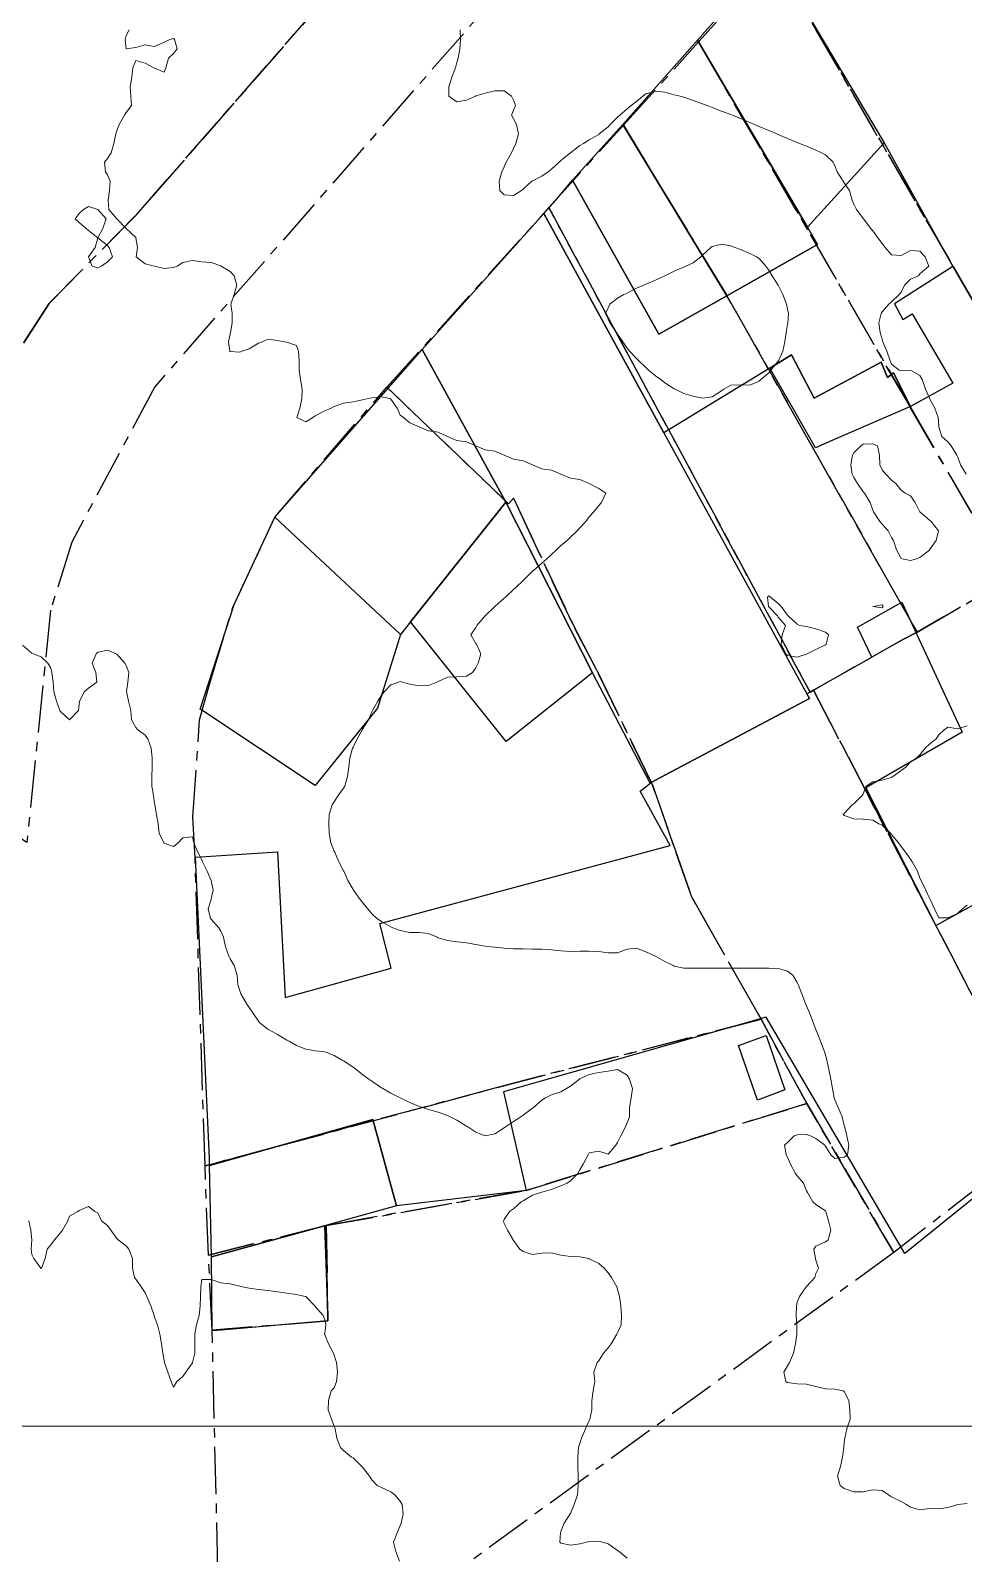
# Model space of a CAD drawing. Header units: centimetres. Extents: x 0 to 642158, y -847 to 649707.
# Drawn here: x 616303.7 to 616353.1, y 621580.6 to 621661.2 of the extents above; entities that cross this region are included whole.
import ezdxf

# ---------------------------------------------------------------- set-up
doc = ezdxf.new("R2010")
doc.units = ezdxf.units.CM
doc.header["$MEASUREMENT"] = 0
doc.linetypes.add('CENTERX2', pattern=[4, 2.5, -0.5, 0.5, -0.5])
doc.layers.add('MEV_grille', color=254, linetype='Continuous', lineweight=9)
doc.layers.add('WAL_topographie 0.5', color=253, linetype='Continuous', lineweight=20)
doc.layers.add('SPW_batiments', color=7, linetype='Continuous')
doc.layers.add('SPW_parcellaire cadastral', color=7, linetype='CENTERX2', lineweight=25, true_color=0xff0542)

# ---------------------------------------------------------------- blocks, each defined once
blk = doc.blocks.new('*U114')
at = {"layer": 'MEV_grille', "transparency": 33554687}
blk.add_lwpolyline([(-1338.461, 0), (1338.461, 0)], dxfattribs=at)
blk = doc.blocks.new('*U115')
at = {"layer": 'MEV_grille', "color": 0, "linetype": 'ByBlock', "lineweight": -2, "transparency": 16777216}
blk.add_blockref('*U114', (0, -800), dxfattribs=at)

msp = doc.modelspace()

# ---------------------------------------------------------------- linework, layer by layer
at = {"layer": 'SPW_batiments'}
for points in [[(616348.854, 621655.276), (616344.804, 621650.809), (616338.981, 621660.716), (616342.952, 621665.208), (616348.854, 621655.276)], [(616344.804, 621650.809), (616345.337, 621649.909), (616340.536, 621647.193), (616335.031, 621656.248), (616338.981, 621660.716), (616344.804, 621650.809)], [(616340.536, 621647.193), (616336.938, 621645.158), (616332.356, 621653.311), (616335.031, 621656.248), (616340.536, 621647.193)], [(616352.496, 621648.733), (616349.404, 621646.759), (616349.855, 621645.926), (616350.337, 621646.226), (616352.488, 621642.56), (616350.255, 621641.326), (616349.893, 621642.044), (616349.355, 621643.109), (616349.038, 621642.859), (616348.705, 621643.676), (616345.155, 621641.776), (616343.955, 621644.059), (616342.806, 621643.357), (616337.204, 621639.94), (616330.852, 621651.538), (616331.487, 621652.24), (616332.356, 621653.311), (616336.938, 621645.158), (616340.536, 621647.193), (616345.337, 621649.909), (616344.804, 621650.809), (616348.854, 621655.276), (616352.496, 621648.733)], [(616337.204, 621639.94), (616344.771, 621626.124), (616344.907, 621625.876), (616336.718, 621621.539), (616336.468, 621621.4), (616333.427, 621627.244), (616328.839, 621636.274), (616324.402, 621644.34), (616330.852, 621651.538), (616337.204, 621639.94)], [(616328.839, 621636.274), (616323.789, 621629.94), (616323.257, 621629.273), (616316.606, 621635.473), (616324.402, 621644.34), (616328.839, 621636.274)], [(616345.155, 621641.776), (616348.705, 621643.676), (616349.038, 621642.859), (616349.173, 621642.966), (616349.355, 621643.109), (616350.255, 621641.326), (616346.293, 621639.611), (616345.225, 621639.149), (616344.054, 621641.186), (616342.806, 621643.358), (616343.955, 621644.059), (616345.155, 621641.776)], [(616333.427, 621627.244), (616328.857, 621623.607), (616323.789, 621629.94), (616328.839, 621636.274), (616333.427, 621627.244)], [(616323.257, 621629.273), (616322.04, 621625.373), (616318.741, 621621.273), (616312.857, 621625.189), (616312.657, 621625.322), (616314.457, 621630.855), (616316.606, 621635.473), (616323.257, 621629.273)], [(616357.539, 621602.649), (616349.96, 621596.527), (616342.609, 621609.026), (616328.71, 621605.074), (616329.91, 621599.857), (616323.053, 621599.049), (616321.793, 621603.606), (616313.16, 621601.172), (616313.157, 621601.567), (616312.416, 621617.488), (616316.758, 621617.773), (616317.159, 621610.073), (616322.759, 621611.623), (616322.159, 621613.973), (616337.541, 621618.108), (616335.941, 621620.975), (616336.238, 621621.214), (616336.468, 621621.4), (616336.718, 621621.539), (616344.907, 621625.876), (616344.771, 621626.124), (616348.207, 621628.076), (616347.439, 621629.659), (616349.789, 621630.976), (616352.99, 621624.11)], [(616352.99, 621624.11), (616347.891, 621621.159), (616351.591, 621613.877), (616357.041, 621616.877)], [(616343.609, 621605.176), (616342.16, 621604.642), (616341.142, 621607.526), (616342.609, 621608.059), (616343.609, 621605.176)], [(616323.053, 621599.049), (616319.244, 621597.978), (616313.26, 621596.34), (616313.16, 621601.172), (616321.793, 621603.606), (616323.053, 621599.049)], [(616319.411, 621592.956), (616313.796, 621592.467), (616313.294, 621592.422), (616313.26, 621596.34), (616319.244, 621597.978), (616319.411, 621592.956)]]:
    msp.add_lwpolyline(points, dxfattribs=at)
at = {"layer": 'SPW_parcellaire cadastral'}
for points in [[(616297.098, 621622.428), (616297.461, 621629.349), (616298.644, 621635.396), (616301.154, 621641.354), (616304.661, 621646.787), (616309.264, 621651.451), (616327.607, 621672.427), (616230.533, 621725.141), (616235.08, 621731.017), (616280.079, 621704.814), (616337.121, 621673.095), (616310.254, 621642.371), (616305.867, 621634.157), (616304.741, 621630.554), (616303.493, 621618.268), (616297.098, 621622.428)], [(616228.875, 621640.351), (616188.778, 621667.676), (616209.234, 621695.829), (616217.154, 621706.728), (616228.518, 621722.368), (616230.533, 621725.141), (616327.607, 621672.427), (616309.264, 621651.451), (616304.661, 621646.787), (616301.154, 621641.354), (616298.644, 621635.396), (616297.461, 621629.349), (616297.098, 621622.428), (616243.747, 621656.668), (616229.886, 621641.446), (616228.875, 621640.351)], [(616353.623, 621646.81), (616352.507, 621648.735), (616343.046, 621665.051), (616347.315, 621669.774), (616364.928, 621661.131), (616362.204, 621655.677), (616359.253, 621652.628), (616353.623, 621646.81)], [(616367.041, 621623.728), (616362.141, 621620.777), (616355.5, 621632.216), (616350.226, 621641.324), (616339.039, 621660.617), (616343.046, 621665.051), (616352.507, 621648.735), (616353.623, 621646.81), (616367.041, 621623.728)], [(616339.039, 621660.617), (616350.226, 621641.324), (616355.5, 621632.216), (616350.597, 621629.389), (616340.537, 621647.193), (616335.055, 621656.21), (616339.039, 621660.617)], [(616345.119, 621626.321), (616344.937, 621626.217), (616335.19, 621644.293), (616331.113, 621651.855), (616335.055, 621656.21), (616340.537, 621647.193), (616350.597, 621629.389), (616349.884, 621629.029), (616345.119, 621626.321)], [(616345.119, 621626.321), (616347.852, 621621.065), (616352.065, 621612.975), (616357.376, 621602.779), (616349.366, 621596.573), (616344.764, 621604.459), (616342.344, 621608.91), (616338.672, 621615.366), (616337.712, 621618.12), (616336.588, 621621.347), (616333.647, 621627.375), (616332.356, 621629.852), (616329.247, 621636.488), (616328.978, 621636.177), (616322.535, 621642.351), (616331.113, 621651.855), (616335.19, 621644.293), (616344.937, 621626.217), (616345.119, 621626.321)], [(616312.919, 621601.158), (616312.39, 621617.455), (616312.268, 621619.604), (616312.626, 621624.747), (616313.188, 621626.753), (616314.37, 621630.665), (616316.607, 621635.472), (616322.535, 621642.351), (616328.978, 621636.177), (616329.247, 621636.488), (616332.356, 621629.852), (616333.647, 621627.375), (616336.588, 621621.347), (616337.712, 621618.12), (616338.672, 621615.366), (616342.344, 621608.91), (616328.511, 621605.343), (616312.919, 621601.158)], [(616345.119, 621626.321), (616349.884, 621629.029), (616350.597, 621629.389), (616355.5, 621632.216), (616362.141, 621620.777), (616363.013, 621618.819), (616366.409, 621613.819), (616357.376, 621602.779), (616352.065, 621612.975), (616347.852, 621621.065), (616345.119, 621626.321)], [(616312.919, 621601.158), (616328.511, 621605.343), (616342.344, 621608.91), (616344.764, 621604.459), (616329.911, 621599.857), (616319.332, 621598.002), (616313.097, 621596.432), (616312.919, 621601.158)], [(616313.293, 621592.463), (616319.412, 621592.956), (616319.332, 621598.002), (616329.911, 621599.857), (616344.764, 621604.459), (616349.366, 621596.573), (616321.314, 621576.131), (616318.168, 621575.691), (616316.551, 621575.978), (616315.017, 621577.161), (616313.602, 621579.792), (616313.293, 621592.463)], [(616313.293, 621592.463), (616313.097, 621596.432), (616319.332, 621598.002), (616319.412, 621592.956), (616313.293, 621592.463)]]:
    msp.add_lwpolyline(points, dxfattribs=at)
at = {"layer": 'WAL_topographie 0.5'}
for points in [[(616308.9, 621661.25), (616308.75, 621660.95), (616308.693, 621660.75), (616308.75, 621660.25), (616309.25, 621660.327), (616309.75, 621660.46), (616310.25, 621660.38), (616310.75, 621660.611), (616311.062, 621660.75), (616311.25, 621660.797), (616311.302, 621660.75), (616311.45, 621660.25), (616311.25, 621660), (616310.987, 621659.75), (616310.841, 621659.25), (616310.75, 621659.019), (616310.25, 621659.225), (616310.204, 621659.25), (616309.75, 621659.5), (616309.25, 621659.639), (616309.104, 621659.25), (616309.034, 621658.75), (616308.96, 621658.25), (616308.993, 621657.75), (616309.023, 621657.25), (616308.75, 621656.875), (616308.663, 621656.75), (616308.371, 621656.25), (616308.25, 621655.917), (616308.193, 621655.75), (616308.093, 621655.25), (616307.954, 621654.75), (616307.75, 621654.444), (616307.598, 621654.25), (616307.65, 621653.75), (616307.75, 621653.583), (616307.893, 621653.25), (616307.861, 621652.75), (616307.794, 621652.25), (616307.833, 621651.75), (616308.25, 621651.25), (616308.25, 621651.25), (616308.75, 621650.75), (616308.75, 621650.75), (616309.25, 621650.267), (616309.26, 621650.25), (616309.345, 621649.75), (616309.278, 621649.25), (616309.75, 621648.881), (616310.25, 621648.75), (616310.25, 621648.75), (616310.75, 621648.632), (616311.25, 621648.679), (616311.44, 621648.75), (616311.75, 621648.947), (616312.25, 621649.05), (616312.75, 621648.987), (616313.25, 621648.946), (616313.75, 621648.767), (616313.774, 621648.75), (616314.25, 621648.472), (616314.455, 621648.25), (616314.591, 621647.75), (616314.453, 621647.25), (616314.285, 621646.75), (616314.355, 621646.25), (616314.346, 621645.75), (616314.269, 621645.25), (616314.25, 621645.15), (616314.15, 621644.75), (616314.222, 621644.25), (616314.25, 621644.233), (616314.75, 621644.202), (616314.857, 621644.25), (616315.25, 621644.384), (616315.75, 621644.679), (616315.942, 621644.75), (616316.25, 621644.898), (616316.75, 621644.822), (616317.125, 621644.75), (616317.25, 621644.728), (616317.75, 621644.558), (616317.871, 621644.25), (616317.901, 621643.75), (616317.895, 621643.25), (616317.971, 621642.75), (616318.058, 621642.25), (616318.048, 621641.75), (616317.928, 621641.25), (616317.772, 621640.75), (616318.25, 621640.516), (616318.617, 621640.75), (616318.75, 621640.832), (616319.25, 621641.098), (616319.6, 621641.25), (616319.75, 621641.326), (616320.25, 621641.504), (616320.75, 621641.578), (616321.25, 621641.68), (616321.558, 621641.75), (616321.75, 621641.792), (616322.25, 621641.848), (616322.7, 621641.75), (616322.75, 621641.712), (616323.083, 621641.25), (616323.25, 621640.875), (616323.417, 621640.75), (616323.75, 621640.464), (616324.25, 621640.25), (616324.25, 621640.25), (616324.75, 621640.036), (616325.25, 621639.964), (616325.75, 621639.75), (616325.75, 621639.75), (616326.25, 621639.536), (616326.75, 621639.464), (616327.25, 621639.25), (616327.25, 621639.25), (616327.75, 621639.036), (616328.25, 621638.964), (616328.75, 621638.75), (616328.75, 621638.75), (616329.25, 621638.536), (616329.75, 621638.464), (616330.25, 621638.25), (616330.25, 621638.25), (616330.75, 621638.036), (616331.25, 621637.964), (616331.75, 621637.75), (616331.75, 621637.75), (616332.25, 621637.536), (616332.75, 621637.464), (616333.25, 621637.25), (616333.25, 621637.25), (616333.75, 621637), (616334.125, 621636.75), (616333.906, 621636.25), (616333.75, 621636.094), (616333.5, 621635.75), (616333.25, 621635.488), (616333.071, 621635.25), (616332.75, 621634.904), (616332.612, 621634.75), (616332.25, 621634.422), (616332.078, 621634.25), (616331.75, 621633.974), (616331.52, 621633.75), (616331.25, 621633.494), (616330.986, 621633.25), (616330.75, 621633.048), (616330.412, 621632.75), (616330.25, 621632.614), (616329.869, 621632.25), (616329.75, 621632.134), (616329.366, 621631.75), (616329.25, 621631.641), (616328.821, 621631.25), (616328.75, 621631.191), (616328.25, 621630.75), (616328.25, 621630.75), (616327.75, 621630.25), (616327.75, 621630.25), (616327.307, 621629.75), (616327.25, 621629.632), (616326.979, 621629.25), (616327.25, 621628.786), (616327.279, 621628.75), (616327.508, 621628.25), (616327.368, 621627.75), (616327.25, 621627.513), (616327.078, 621627.25), (616326.75, 621627.056), (616326.25, 621627.03), (616325.75, 621627.005), (616325.25, 621626.788), (616325.191, 621626.75), (616324.75, 621626.576), (616324.25, 621626.55), (616323.75, 621626.638), (616323.368, 621626.75), (616323.25, 621626.777), (616323.167, 621626.75), (616322.75, 621626.613), (616322.41, 621626.25), (616322.25, 621626.055), (616322.057, 621625.75), (616321.786, 621625.25), (616321.75, 621625.176), (616321.564, 621624.75), (616321.25, 621624.26), (616321.245, 621624.25), (616320.971, 621623.75), (616320.75, 621623.3), (616320.729, 621623.25), (616320.583, 621622.75), (616320.522, 621622.25), (616320.45, 621621.75), (616320.308, 621621.25), (616320.25, 621621.143), (616319.968, 621620.75), (616319.75, 621620.417), (616319.641, 621620.25), (616319.487, 621619.75), (616319.468, 621619.25), (616319.489, 621618.75), (616319.583, 621618.25), (616319.75, 621617.815), (616319.779, 621617.75), (616319.996, 621617.25), (616320.25, 621616.765), (616320.258, 621616.75), (616320.472, 621616.25), (616320.75, 621615.777), (616320.77, 621615.75), (616321.134, 621615.25), (616321.25, 621615.083), (616321.528, 621614.75), (616321.75, 621614.492), (616322.009, 621614.25), (616322.25, 621614.079), (616322.75, 621613.795), (616322.85, 621613.75), (616323.25, 621613.609), (616323.75, 621613.503), (616324.25, 621613.507), (616324.75, 621613.444), (616325.206, 621613.25), (616325.25, 621613.228), (616325.75, 621613.077), (616326.25, 621613.004), (616326.75, 621612.955), (616327.25, 621612.869), (616327.75, 621612.781), (616328.036, 621612.75), (616328.25, 621612.726), (616328.75, 621612.677), (616329.25, 621612.647), (616329.75, 621612.633), (616330.25, 621612.625), (616330.75, 621612.623), (616331.25, 621612.591), (616331.75, 621612.535), (616332.25, 621612.504), (616332.75, 621612.512), (616333.25, 621612.523), (616333.75, 621612.493), (616334.25, 621612.423), (616334.75, 621612.429), (616335.25, 621612.616), (616335.75, 621612.668), (616336.25, 621612.489), (616336.735, 621612.25), (616336.75, 621612.243), (616337.25, 621611.966), (616337.689, 621611.75), (616337.75, 621611.719), (616338.25, 621611.625), (616338.75, 621611.625), (616339.25, 621611.625), (616339.75, 621611.625), (616340.25, 621611.625), (616340.75, 621611.625), (616341.25, 621611.625), (616341.75, 621611.625), (616342.25, 621611.625), (616342.75, 621611.621), (616343.25, 621611.595), (616343.75, 621611.464), (616344.031, 621611.25), (616344.25, 621610.861), (616344.301, 621610.75), (616344.5, 621610.25), (616344.7, 621609.75), (616344.75, 621609.625), (616344.9, 621609.25), (616345.1, 621608.75), (616345.25, 621608.375), (616345.3, 621608.25), (616345.494, 621607.75), (616345.684, 621607.25), (616345.75, 621607.042), (616345.82, 621606.75), (616345.93, 621606.25), (616346.042, 621605.75), (616346.116, 621605.25), (616346.212, 621604.75), (616346.25, 621604.645), (616346.429, 621604.25), (616346.628, 621603.75), (616346.75, 621603.292), (616346.759, 621603.25), (616346.875, 621602.75), (616346.995, 621602.25), (616346.912, 621601.75), (616346.75, 621601.62), (616346.25, 621601.552), (616346.032, 621601.75), (616345.75, 621602.208), (616345.724, 621602.25), (616345.25, 621602.599), (616344.954, 621602.75), (616344.75, 621602.818), (616344.25, 621602.807), (616344.103, 621602.75), (616343.75, 621602.397), (616343.589, 621602.25), (616343.669, 621601.75), (616343.75, 621601.618), (616343.902, 621601.25), (616344.17, 621600.75), (616344.25, 621600.632), (616344.583, 621600.25), (616344.75, 621599.844), (616344.802, 621599.75), (616345.091, 621599.25), (616345.25, 621599.11), (616345.75, 621598.776), (616345.763, 621598.75), (616345.905, 621598.25), (616346.043, 621597.75), (616345.893, 621597.25), (616345.75, 621597.139), (616345.25, 621596.906), (616345.136, 621596.75), (616345.229, 621596.25), (616345.25, 621596.167), (616345.375, 621595.75), (616345.25, 621595.472), (616345.187, 621595.25), (616344.75, 621594.783), (616344.731, 621594.75), (616344.37, 621594.25), (616344.25, 621593.94), (616344.213, 621593.75), (616344.203, 621593.25), (616344.228, 621592.75), (616344.239, 621592.25), (616344.174, 621591.75), (616344.065, 621591.25), (616343.847, 621590.75), (616343.75, 621590.583), (616343.55, 621590.25), (616343.661, 621589.75), (616343.75, 621589.693), (616344.25, 621589.62), (616344.75, 621589.609), (616345.25, 621589.483), (616345.75, 621589.363), (616346.25, 621589.353), (616346.688, 621589.25), (616346.75, 621589.219), (616346.984, 621588.75), (616347.044, 621588.25), (616347.061, 621587.75), (616346.886, 621587.25), (616346.77, 621586.75), (616346.75, 621586.5), (616346.73, 621586.25), (616346.657, 621585.75), (616346.545, 621585.25), (616346.388, 621584.75), (616346.526, 621584.25), (616346.75, 621584.095), (616347.25, 621583.92), (616347.75, 621583.912), (616348.25, 621584.011), (616348.75, 621583.976), (616349.093, 621583.75), (616349.25, 621583.652), (616349.75, 621583.407), (616350.033, 621583.25), (616350.25, 621583.102), (616350.75, 621582.955), (616351.25, 621583.031), (616351.75, 621583.009), (616352.25, 621583.078), (616352.75, 621583.25), (616352.75, 621583.25), (616353.25, 621583.296)], [(616326.417, 621661.25), (616326.429, 621660.75), (616326.398, 621660.25), (616326.321, 621659.75), (616326.25, 621659.536), (616326.176, 621659.25), (616325.974, 621658.75), (616325.825, 621658.25), (616325.817, 621657.75), (616326.25, 621657.454), (616326.75, 621657.536), (616327.227, 621657.75), (616327.25, 621657.76), (616327.75, 621657.908), (616328.25, 621658.038), (616328.75, 621658.028), (616329.135, 621657.75), (616329.25, 621657.536), (616329.345, 621657.25), (616329.25, 621657), (616329.132, 621656.75), (616329.25, 621656.55), (616329.408, 621656.25), (616329.5, 621655.75), (616329.369, 621655.25), (616329.25, 621654.974), (616329.14, 621654.75), (616328.862, 621654.25), (616328.75, 621654.016), (616328.619, 621653.75), (616328.48, 621653.25), (616328.524, 621652.75), (616328.75, 621652.529), (616329.25, 621652.484), (616329.665, 621652.75), (616329.75, 621652.821), (616330.217, 621653.25), (616330.25, 621653.268), (616330.75, 621653.518), (616331.071, 621653.75), (616331.25, 621653.892), (616331.659, 621654.25), (616331.75, 621654.343), (616332.25, 621654.75), (616332.25, 621654.75), (616332.75, 621655.135), (616332.942, 621655.25), (616333.25, 621655.435), (616333.75, 621655.723), (616333.783, 621655.75), (616334.25, 621656.128), (616334.365, 621656.25), (616334.75, 621656.63), (616334.872, 621656.75), (616335.25, 621657.074), (616335.463, 621657.25), (616335.75, 621657.469), (616336.085, 621657.75), (616336.25, 621657.869), (616336.75, 621658.019), (616337.25, 621657.952), (616337.75, 621657.824), (616338.054, 621657.75), (616338.25, 621657.692), (616338.75, 621657.523), (616339.25, 621657.339), (616339.5, 621657.25), (616339.75, 621657.146), (616340.25, 621656.95), (616340.75, 621656.778), (616340.833, 621656.75), (616341.25, 621656.575), (616341.75, 621656.357), (616342, 621656.25), (616342.25, 621656.147), (616342.75, 621655.934), (616343.17, 621655.75), (616343.25, 621655.715), (616343.75, 621655.509), (616344.25, 621655.302), (616344.375, 621655.25), (616344.75, 621655.1), (616345.25, 621654.886), (616345.536, 621654.75), (616345.75, 621654.639), (616346.154, 621654.25), (616346.25, 621654.071), (616346.38, 621653.75), (616346.685, 621653.25), (616346.75, 621653.169), (616347.019, 621652.75), (616347.164, 621652.25), (616347.25, 621652.04), (616347.4, 621651.75), (616347.75, 621651.273), (616347.768, 621651.25), (616348.154, 621650.75), (616348.25, 621650.622), (616348.526, 621650.25), (616348.75, 621649.955), (616348.911, 621649.75), (616349.25, 621649.354), (616349.75, 621649.323), (616350.25, 621649.581), (616350.75, 621649.553), (616351.02, 621649.25), (616351.226, 621648.75), (616350.75, 621648.342), (616350.667, 621648.25), (616350.25, 621648.063), (616349.932, 621647.75), (616349.75, 621647.386), (616349.652, 621647.25), (616349.25, 621646.871), (616349.108, 621646.75), (616348.75, 621646.336), (616348.692, 621646.25), (616348.581, 621645.75), (616348.654, 621645.25), (616348.75, 621644.893), (616348.796, 621644.75), (616348.992, 621644.25), (616349.169, 621643.75), (616349.25, 621643.571), (616349.659, 621643.25), (616349.75, 621643.23), (616350.25, 621643.245), (616350.75, 621642.969), (616350.861, 621642.75), (616351.047, 621642.25), (616351.25, 621641.773), (616351.261, 621641.75), (616351.534, 621641.25), (616351.716, 621640.75), (616351.75, 621640.312), (616351.758, 621640.25), (616351.917, 621639.75), (616352.25, 621639.447), (616352.403, 621639.25), (616352.706, 621638.75), (616352.75, 621638.657), (616352.9, 621638.25), (616353.205, 621637.75)], [(616307.25, 621650.25), (616307.5, 621650.75), (616307.683, 621651.25), (616307.25, 621651.75), (616307.25, 621651.75), (616306.75, 621651.909), (616306.481, 621651.75), (616306.25, 621651.536), (616306.039, 621651.25), (616306.25, 621651.059), (616306.632, 621650.75), (616306.75, 621650.645), (616307.25, 621650.25)], [(616307.25, 621648.662), (616307.438, 621648.75), (616307.75, 621648.977), (616308.023, 621649.25), (616307.85, 621649.75), (616307.75, 621649.85), (616307.25, 621650.25), (616307.094, 621649.75), (616306.75, 621649.25), (616306.95, 621648.75), (616307.25, 621648.662)], [(616340.368, 621642.25), (616340.25, 621642.155), (616339.75, 621641.833), (616339.25, 621641.779), (616338.75, 621641.875), (616338.25, 621642.023), (616337.796, 621642.25), (616337.75, 621642.273), (616337.25, 621642.575), (616337.031, 621642.75), (616336.75, 621642.954), (616336.389, 621643.25), (616336.25, 621643.397), (616335.875, 621643.75), (616335.75, 621643.868), (616335.389, 621644.25), (616335.25, 621644.417), (616335.023, 621644.75), (616334.75, 621645.15), (616334.685, 621645.25), (616334.341, 621645.75), (616334.25, 621645.95), (616334.119, 621646.25), (616334.25, 621646.55), (616334.337, 621646.75), (616334.75, 621647.056), (616335.083, 621647.25), (616335.25, 621647.329), (616335.75, 621647.583), (616336.132, 621647.75), (616336.25, 621647.8), (616336.75, 621648.006), (616337.25, 621648.25), (616337.25, 621648.25), (616337.75, 621648.494), (616338.25, 621648.7), (616338.361, 621648.75), (616338.75, 621648.934), (616339.164, 621649.25), (616339.25, 621649.336), (616339.694, 621649.75), (616339.75, 621649.79), (616340.25, 621649.913), (616340.75, 621649.832), (616340.964, 621649.75), (616341.25, 621649.641), (616341.75, 621649.429), (616342.095, 621649.25), (616342.25, 621649.154), (616342.602, 621648.75), (616342.75, 621648.534), (616342.934, 621648.25), (616343.25, 621647.75), (616343.25, 621647.75), (616343.5, 621647.25), (616343.696, 621646.75), (616343.75, 621646.478), (616343.791, 621646.25), (616343.765, 621645.75), (616343.75, 621645.667), (616343.678, 621645.25), (616343.593, 621644.75), (616343.504, 621644.25), (616343.27, 621643.75), (616343.25, 621643.721), (616342.869, 621643.25), (616342.75, 621643.103), (616342.336, 621642.75), (616342.25, 621642.667), (616341.75, 621642.458), (616341.25, 621642.485), (616340.75, 621642.467), (616340.368, 621642.25)], [(616350.25, 621633.19), (616350.523, 621633.25), (616350.75, 621633.339), (616351.25, 621633.735), (616351.264, 621633.75), (616351.615, 621634.25), (616351.731, 621634.75), (616351.341, 621635.25), (616351.25, 621635.313), (616350.75, 621635.75), (616350.75, 621635.75), (616350.491, 621636.25), (616350.25, 621636.611), (616349.972, 621636.75), (616349.75, 621636.904), (616349.469, 621637.25), (616349.25, 621637.425), (616348.941, 621637.75), (616348.75, 621637.972), (616348.625, 621638.25), (616348.617, 621638.75), (616348.5, 621639.25), (616348.25, 621639.361), (616347.75, 621639.337), (616347.62, 621639.25), (616347.25, 621638.88), (616347.181, 621638.75), (616347.102, 621638.25), (616347.168, 621637.75), (616347.25, 621637.567), (616347.441, 621637.25), (616347.75, 621636.813), (616347.818, 621636.75), (616348.117, 621636.25), (616348.25, 621635.846), (616348.296, 621635.75), (616348.631, 621635.25), (616348.75, 621635.112), (616349.078, 621634.75), (616349.25, 621634.395), (616349.346, 621634.25), (616349.51, 621633.75), (616349.75, 621633.287), (616349.875, 621633.25), (616350.25, 621633.19)], [(616344.75, 621628.236), (616344.788, 621628.25), (616345.25, 621628.473), (616345.75, 621628.722), (616345.79, 621628.75), (616345.912, 621629.25), (616345.75, 621629.399), (616345.25, 621629.562), (616344.75, 621629.686), (616344.383, 621629.75), (616344.25, 621629.809), (616343.781, 621630.25), (616343.75, 621630.287), (616343.403, 621630.75), (616343.25, 621630.917), (616342.843, 621631.25), (616342.75, 621631.314), (616342.682, 621631.25), (616342.733, 621630.75), (616342.75, 621630.726), (616343.215, 621630.25), (616343.25, 621630.185), (616343.635, 621629.75), (616343.46, 621629.25), (616343.408, 621628.75), (616343.65, 621628.25), (616343.75, 621628.162), (616344.25, 621628.066), (616344.75, 621628.236)], [(616348.75, 621630.685), (616348.798, 621630.75), (616348.75, 621630.838), (616348.25, 621630.75), (616348.75, 621630.685)], [(616303.25, 621628.71), (616303.75, 621628.273), (616303.841, 621628.25), (616304.25, 621628.095), (616304.595, 621627.75), (616304.75, 621627.485), (616304.816, 621627.25), (616304.875, 621626.75), (616304.914, 621626.25), (616305.051, 621625.75), (616305.234, 621625.25), (616305.25, 621625.206), (616305.75, 621624.75), (616306.212, 621625.25), (616306.25, 621625.583), (616306.27, 621625.75), (616306.54, 621626.25), (616306.75, 621626.432), (616307.187, 621626.75), (616307.146, 621627.25), (616306.95, 621627.75), (616307.161, 621628.25), (616307.25, 621628.339), (616307.75, 621628.442), (616308.205, 621628.25), (616308.25, 621628.231), (616308.681, 621627.75), (616308.75, 621627.625), (616308.886, 621627.25), (616308.837, 621626.75), (616308.764, 621626.25), (616308.865, 621625.75), (616308.993, 621625.25), (616309.019, 621624.75), (616309.25, 621624.341), (616309.341, 621624.25), (616309.75, 621623.94), (616309.884, 621623.75), (616310.073, 621623.25), (616310.111, 621622.75), (616310.117, 621622.25), (616310.094, 621621.75), (616310.108, 621621.25), (616310.185, 621620.75), (616310.25, 621620.327), (616310.263, 621620.25), (616310.351, 621619.75), (616310.433, 621619.25), (616310.493, 621618.75), (616310.731, 621618.25), (616310.75, 621618.221), (616311.25, 621618.061), (616311.491, 621618.25), (616311.75, 621618.518), (616312.25, 621618.556), (616312.323, 621618.25), (616312.536, 621617.75), (616312.75, 621617.341), (616312.789, 621617.25), (616313.021, 621616.75), (616313.25, 621616.25), (616313.25, 621616.25), (616313.347, 621615.75), (616313.25, 621615.283), (616313.242, 621615.25), (616313.083, 621614.75), (616313.212, 621614.25), (616313.25, 621614.208), (616313.65, 621613.75), (616313.75, 621613.578), (616313.9, 621613.25), (616313.993, 621612.75), (616314.168, 621612.25), (616314.25, 621612.109), (616314.459, 621611.75), (616314.612, 621611.25), (616314.655, 621610.75), (616314.75, 621610.417), (616314.804, 621610.25), (616315.107, 621609.75), (616315.25, 621609.539), (616315.45, 621609.25), (616315.75, 621608.816), (616315.807, 621608.75), (616316.25, 621608.375), (616316.5, 621608.25), (616316.75, 621608.109), (616317.25, 621607.811), (616317.364, 621607.75), (616317.75, 621607.526), (616318.25, 621607.324), (616318.75, 621607.25), (616318.75, 621607.25), (616319.25, 621607.187), (616319.75, 621606.993), (616320.171, 621606.75), (616320.25, 621606.709), (616320.75, 621606.378), (616320.922, 621606.25), (616321.25, 621606), (616321.589, 621605.75), (616321.75, 621605.632), (616322.25, 621605.294), (616322.329, 621605.25), (616322.75, 621605.007), (616323.25, 621604.75), (616323.25, 621604.75), (616323.75, 621604.508), (616324.25, 621604.302), (616324.417, 621604.25), (616324.75, 621604.143), (616325.25, 621604), (616325.75, 621603.828), (616325.889, 621603.75), (616326.25, 621603.574), (616326.75, 621603.261), (616326.768, 621603.25), (616327.25, 621602.936), (616327.75, 621602.75), (616328.25, 621602.85), (616328.75, 621603.167), (616328.875, 621603.25), (616329.25, 621603.5), (616329.625, 621603.75), (616329.75, 621603.833), (616330.25, 621604.208), (616330.3, 621604.25), (616330.75, 621604.625), (616330.927, 621604.75), (616331.25, 621604.917), (616331.75, 621605.079), (616332.05, 621605.25), (616332.25, 621605.368), (616332.731, 621605.75), (616332.75, 621605.761), (616333.25, 621606), (616333.75, 621606.098), (616334.25, 621606.167), (616334.75, 621606.25), (616334.75, 621606.25), (616334.75, 621606.25), (616335.25, 621605.96), (616335.375, 621605.75), (616335.544, 621605.25), (616335.468, 621604.75), (616335.388, 621604.25), (616335.389, 621603.75), (616335.25, 621603.438), (616335.187, 621603.25), (616334.929, 621602.75), (616334.75, 621602.393), (616334.655, 621602.25), (616334.25, 621601.778), (616333.75, 621601.933), (616333.25, 621601.844), (616333.187, 621601.75), (616332.925, 621601.25), (616332.75, 621600.947), (616332.652, 621600.75), (616332.25, 621600.366), (616332.08, 621600.25), (616331.75, 621600.097), (616331.25, 621599.913), (616330.75, 621599.774), (616330.673, 621599.75), (616330.25, 621599.605), (616329.75, 621599.314), (616329.652, 621599.25), (616329.25, 621598.877), (616329.031, 621598.75), (616328.75, 621598.322), (616328.709, 621598.25), (616328.75, 621598.1), (616328.925, 621597.75), (616329.23, 621597.25), (616329.25, 621597.208), (616329.573, 621596.75), (616329.75, 621596.619), (616330.25, 621596.462), (616330.75, 621596.536), (616331.25, 621596.549), (616331.75, 621596.431), (616332.25, 621596.36), (616332.75, 621596.347), (616333.224, 621596.25), (616333.25, 621596.244), (616333.75, 621595.99), (616334.048, 621595.75), (616334.25, 621595.495), (616334.437, 621595.25), (616334.708, 621594.75), (616334.75, 621594.63), (616334.848, 621594.25), (616334.921, 621593.75), (616334.964, 621593.25), (616334.931, 621592.75), (616334.75, 621592.321), (616334.714, 621592.25), (616334.41, 621591.75), (616334.25, 621591.529), (616334.013, 621591.25), (616333.75, 621590.846), (616333.664, 621590.75), (616333.487, 621590.25), (616333.544, 621589.75), (616333.464, 621589.25), (616333.38, 621588.75), (616333.379, 621588.25), (616333.276, 621587.75), (616333.25, 621587.691), (616333.053, 621587.25), (616332.839, 621586.75), (616332.75, 621586.464), (616332.68, 621586.25), (616332.643, 621585.75), (616332.65, 621585.25), (616332.659, 621584.75), (616332.67, 621584.25), (616332.628, 621583.75), (616332.461, 621583.25), (616332.25, 621582.775), (616332.239, 621582.75), (616331.929, 621582.25), (616331.75, 621581.815), (616331.727, 621581.75), (616331.701, 621581.25), (616331.75, 621581.199), (616332.25, 621581.087), (616332.75, 621581.16), (616333.1, 621581.25), (616333.25, 621581.279), (616333.75, 621581.295), (616333.959, 621581.25), (616334.25, 621581.165), (616334.75, 621580.803), (616334.83, 621580.75), (616335.25, 621580.4)], [(616353.25, 621624.429), (616352.75, 621624.283), (616352.25, 621624.363), (616352.056, 621624.25), (616351.75, 621623.96), (616351.612, 621623.75), (616351.25, 621623.458), (616351.029, 621623.25), (616350.75, 621622.898), (616350.583, 621622.75), (616350.25, 621622.534), (616350.006, 621622.25), (616349.75, 621622.081), (616349.311, 621621.75), (616349.25, 621621.712), (616348.75, 621621.562), (616348.25, 621621.48), (616347.901, 621621.25), (616347.75, 621620.833), (616347.687, 621620.75), (616347.25, 621620.313), (616347.159, 621620.25), (616346.75, 621619.8), (616346.688, 621619.75), (616346.75, 621619.694), (616347.25, 621619.515), (616347.75, 621619.5), (616348.25, 621619.446), (616348.573, 621619.25), (616348.75, 621619.177), (616349.187, 621618.75), (616349.25, 621618.696), (616349.616, 621618.25), (616349.75, 621618.047), (616349.989, 621617.75), (616350.25, 621617.375), (616350.339, 621617.25), (616350.614, 621616.75), (616350.75, 621616.371), (616350.809, 621616.25), (616351.055, 621615.75), (616351.25, 621615.321), (616351.287, 621615.25), (616351.525, 621614.75), (616351.75, 621614.28), (616352.25, 621614.286), (616352.75, 621614.519), (616353.005, 621614.75), (616353.25, 621614.948)], [(616303.59, 621598.25), (616303.69, 621597.75), (616303.744, 621597.25), (616303.719, 621596.75), (616303.75, 621596.472), (616303.861, 621596.25), (616304.23, 621595.75), (616304.25, 621595.714), (616304.264, 621595.75), (616304.45, 621596.25), (616304.568, 621596.75), (616304.75, 621596.981), (616304.956, 621597.25), (616305.25, 621597.595), (616305.382, 621597.75), (616305.65, 621598.25), (616305.75, 621598.5), (616306.179, 621598.75), (616306.25, 621598.792), (616306.75, 621599), (616307.083, 621598.75), (616307.25, 621598.667), (616307.442, 621598.25), (616307.75, 621598), (616307.924, 621597.75), (616308.25, 621597.309), (616308.321, 621597.25), (616308.75, 621596.934), (616308.885, 621596.75), (616309.071, 621596.25), (616309.083, 621595.75), (616309.181, 621595.25), (616309.25, 621595.159), (616309.531, 621594.75), (616309.75, 621594.446), (616309.844, 621594.25), (616310.052, 621593.75), (616310.217, 621593.25), (616310.25, 621593.159), (616310.408, 621592.75), (616310.533, 621592.25), (616310.615, 621591.75), (616310.685, 621591.25), (616310.75, 621590.857), (616310.771, 621590.75), (616310.942, 621590.25), (616311.127, 621589.75), (616311.25, 621589.454), (616311.426, 621589.75), (616311.75, 621590.017), (616311.907, 621590.25), (616312.25, 621590.739), (616312.258, 621590.75), (616312.377, 621591.25), (616312.376, 621591.75), (616312.381, 621592.25), (616312.457, 621592.75), (616312.599, 621593.25), (616312.668, 621593.75), (616312.672, 621594.25), (616312.697, 621594.75), (616312.75, 621595.15), (616313.25, 621595.15), (616313.75, 621594.976), (616314.25, 621594.912), (616314.75, 621594.794), (616314.9, 621594.75), (616315.25, 621594.693), (616315.75, 621594.623), (616316.25, 621594.56), (616316.75, 621594.491), (616317.25, 621594.425), (616317.75, 621594.357), (616318.212, 621594.25), (616318.25, 621594.241), (616318.723, 621593.75), (616318.75, 621593.716), (616319.168, 621593.25), (616319.25, 621593.015), (616319.318, 621592.75), (616319.25, 621592.3), (616319.239, 621592.25), (616319.25, 621592.234), (616319.458, 621591.75), (616319.72, 621591.25), (616319.75, 621591.15), (616319.866, 621590.75), (616319.935, 621590.25), (616319.881, 621589.75), (616319.75, 621589.417), (616319.596, 621589.25), (616319.45, 621588.75), (616319.439, 621588.25), (616319.611, 621587.75), (616319.75, 621587.393), (616319.806, 621587.25), (616319.897, 621586.75), (616320.089, 621586.25), (616320.25, 621586.094), (616320.673, 621585.75), (616320.75, 621585.708), (616321.218, 621585.25), (616321.25, 621585.212), (616321.613, 621584.75), (616321.75, 621584.544), (616322.028, 621584.25), (616322.25, 621584.14), (616322.75, 621583.914), (616322.964, 621583.75), (616323.25, 621583.417), (616323.342, 621583.25), (616323.402, 621582.75), (616323.299, 621582.25), (616323.25, 621582.139), (616323.079, 621581.75), (616322.894, 621581.25), (616323.019, 621580.75), (616323.208, 621580.25)]]:
    msp.add_lwpolyline(points, dxfattribs=at)

# ---------------------------------------------------------------- block references
at = {"layer": 'MEV_grille', "transparency": 33554687}
msp.add_blockref('*U115', (616669.481, 622387.381), dxfattribs=at)

doc.saveas('drawing.dxf')
